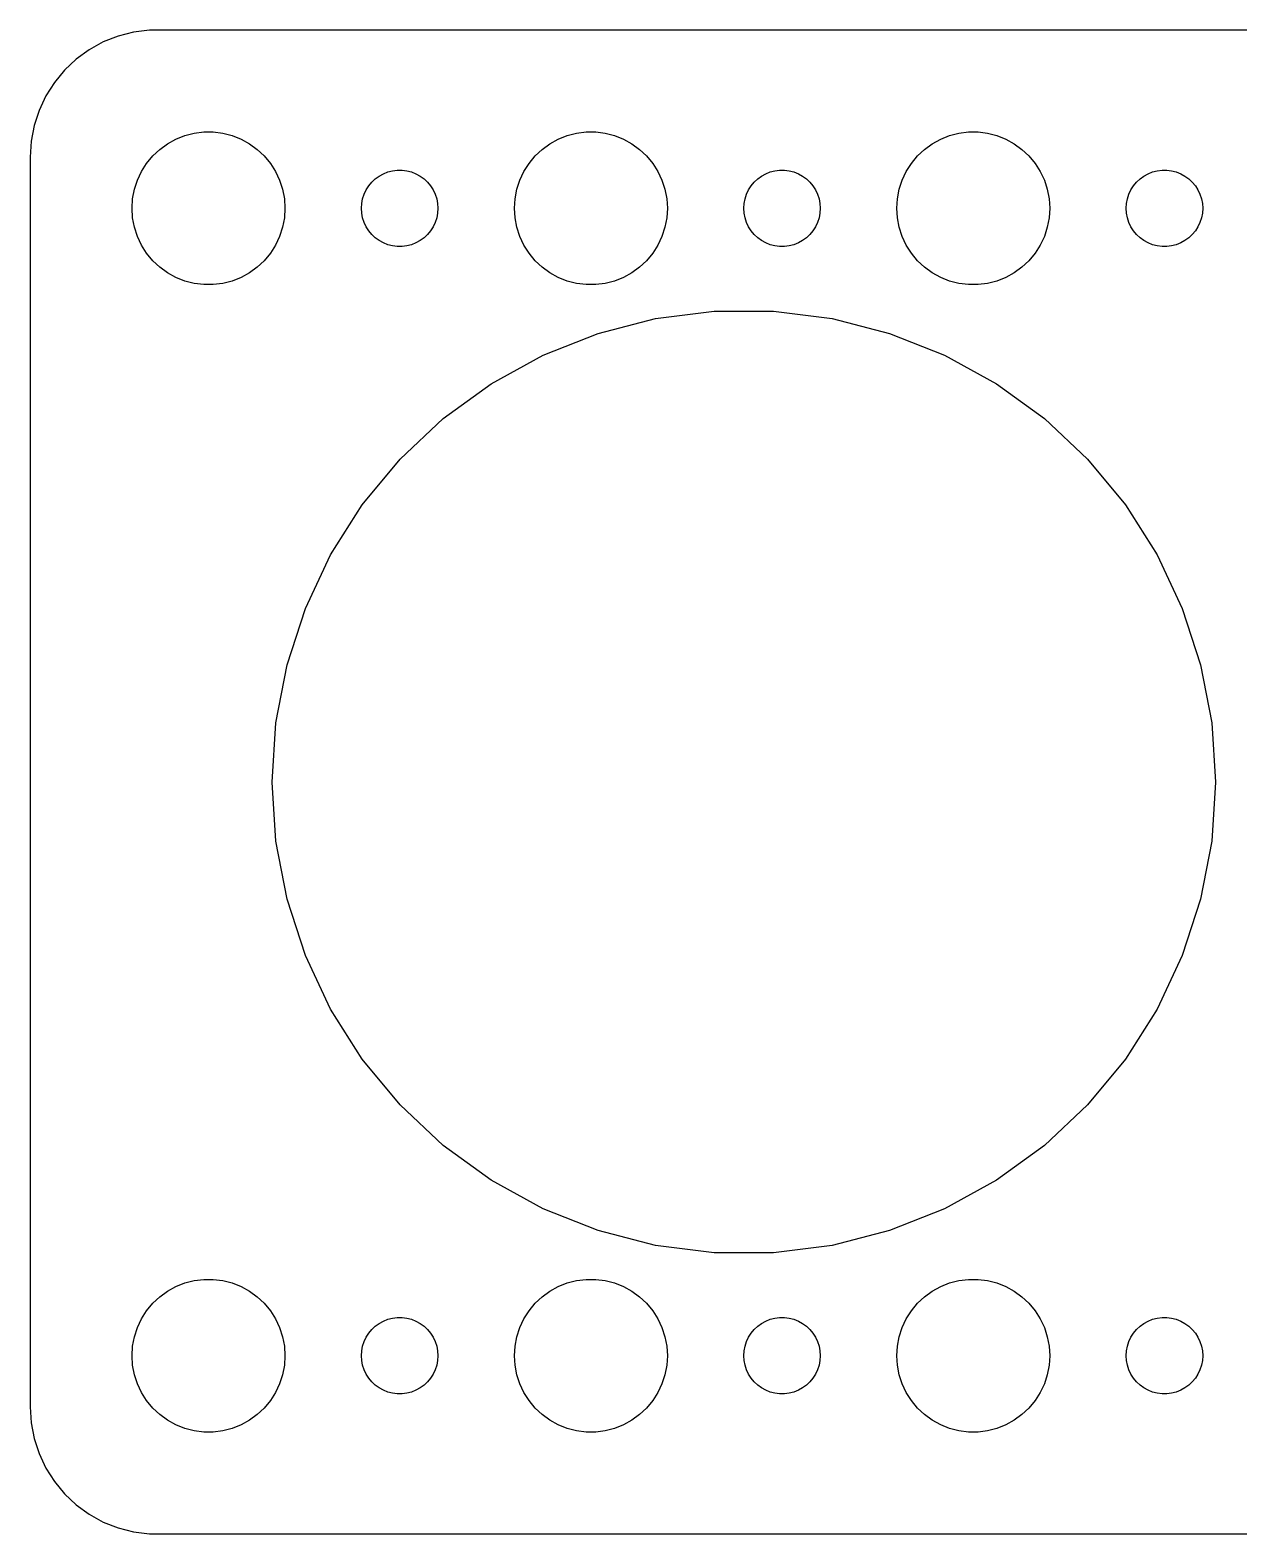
# Model space of a CAD drawing. Header units: metres. Extents: x -112 to 112, y -29 to 29.
# Drawn here: x -112 to -64.6, y -29.5 to 29.5 of the extents above; entities that cross this region are included whole.
import ezdxf

# ---------------------------------------------------------------- set-up
doc = ezdxf.new("R2010")
doc.units = ezdxf.units.M

msp = doc.modelspace()

# ---------------------------------------------------------------- linework, layer by layer
for p, q in [((-107.314, 29.4901), (-107.937, 29.4114)), ((107.314, 29.4901), (-107.314, 29.4901)), ((-109.129, 29.0241), (-109.679, 28.7216)), ((-108.545, 29.2553), (-109.129, 29.0241)), ((-107.937, 29.4114), (-108.545, 29.2553)), ((-110.187, 28.3526), (-110.645, 27.9227)), ((-109.679, 28.7216), (-110.187, 28.3526)), ((-110.645, 27.9227), (-111.045, 27.4389)), ((-111.045, 27.4389), (-111.382, 26.9088)), ((-111.382, 26.9088), (-111.649, 26.3406)), ((-111.649, 26.3406), (-111.843, 25.7434)), ((-111.843, 25.7434), (-111.961, 25.1267)), ((-105.927, 25.3532), (-105.562, 25.4469)), ((-105.562, 25.4469), (-105.188, 25.4941)), ((-105.188, 25.4941), (-104.812, 25.4941)), ((-104.812, 25.4941), (-104.438, 25.4469)), ((-104.438, 25.4469), (-104.073, 25.3532)), ((-90.927, 25.3532), (-90.5621, 25.4469)), ((-90.5621, 25.4469), (-90.1884, 25.4941)), ((-90.1884, 25.4941), (-89.8116, 25.4941)), ((-89.8116, 25.4941), (-89.4379, 25.4469)), ((-89.4379, 25.4469), (-89.073, 25.3532)), ((-75.927, 25.3532), (-75.5621, 25.4469)), ((-75.5621, 25.4469), (-75.1884, 25.4941)), ((-75.1884, 25.4941), (-74.8116, 25.4941)), ((-74.8116, 25.4941), (-74.4379, 25.4469)), ((-74.4379, 25.4469), (-74.073, 25.3532)), ((-111.961, 25.1267), (-112, 24.5)), ((-107.187, 24.5536), (-106.912, 24.8115)), ((-106.912, 24.8115), (-106.607, 25.033)), ((-106.607, 25.033), (-106.277, 25.2145)), ((-106.277, 25.2145), (-105.927, 25.3532)), ((-104.073, 25.3532), (-103.723, 25.2145)), ((-103.723, 25.2145), (-103.393, 25.033)), ((-103.393, 25.033), (-103.088, 24.8115)), ((-103.088, 24.8115), (-102.813, 24.5536)), ((-92.1869, 24.5536), (-91.9123, 24.8115)), ((-91.9123, 24.8115), (-91.6075, 25.033)), ((-91.6075, 25.033), (-91.2773, 25.2145)), ((-91.2773, 25.2145), (-90.927, 25.3532)), ((-89.073, 25.3532), (-88.7227, 25.2145)), ((-88.7227, 25.2145), (-88.3925, 25.033)), ((-88.3925, 25.033), (-88.0877, 24.8115)), ((-88.0877, 24.8115), (-87.8131, 24.5536)), ((-77.1869, 24.5536), (-76.9123, 24.8115)), ((-76.9123, 24.8115), (-76.6075, 25.033)), ((-76.6075, 25.033), (-76.2773, 25.2145)), ((-76.2773, 25.2145), (-75.927, 25.3532)), ((-74.073, 25.3532), (-73.7227, 25.2145)), ((-73.7227, 25.2145), (-73.3925, 25.033)), ((-73.3925, 25.033), (-73.0877, 24.8115)), ((-73.0877, 24.8115), (-72.8131, 24.5536)), ((-112, 24.5), (-112, -24.5)), ((-107.629, 23.9453), (-107.427, 24.2634)), ((-107.427, 24.2634), (-107.187, 24.5536)), ((-102.813, 24.5536), (-102.573, 24.2634)), ((-102.573, 24.2634), (-102.371, 23.9453)), ((-92.6289, 23.9453), (-92.427, 24.2634)), ((-92.427, 24.2634), (-92.1869, 24.5536)), ((-87.8131, 24.5536), (-87.573, 24.2634)), ((-87.573, 24.2634), (-87.3711, 23.9453)), ((-77.6289, 23.9453), (-77.427, 24.2634)), ((-77.427, 24.2634), (-77.1869, 24.5536)), ((-72.8131, 24.5536), (-72.573, 24.2634)), ((-72.573, 24.2634), (-72.3711, 23.9453)), ((-107.906, 23.2461), (-107.789, 23.6044)), ((-107.789, 23.6044), (-107.629, 23.9453)), ((-102.371, 23.9453), (-102.211, 23.6044)), ((-102.211, 23.6044), (-102.094, 23.2461)), ((-98.5934, 23.5268), (-98.4561, 23.6558)), ((-98.4561, 23.6558), (-98.3037, 23.7665)), ((-98.3037, 23.7665), (-98.1387, 23.8572)), ((-98.1387, 23.8572), (-97.9635, 23.9266)), ((-97.9635, 23.9266), (-97.7811, 23.9734)), ((-97.7811, 23.9734), (-97.5942, 23.997)), ((-97.5942, 23.997), (-97.4058, 23.997)), ((-97.4058, 23.997), (-97.2189, 23.9734)), ((-97.2189, 23.9734), (-97.0365, 23.9266)), ((-97.0365, 23.9266), (-96.8613, 23.8572)), ((-96.8613, 23.8572), (-96.6963, 23.7665)), ((-96.6963, 23.7665), (-96.5439, 23.6558)), ((-96.5439, 23.6558), (-96.4065, 23.5268)), ((-92.9057, 23.2461), (-92.7893, 23.6044)), ((-92.7893, 23.6044), (-92.6289, 23.9453)), ((-87.3711, 23.9453), (-87.2107, 23.6044)), ((-87.2107, 23.6044), (-87.0943, 23.2461)), ((-83.5934, 23.5268), (-83.4561, 23.6558)), ((-83.4561, 23.6558), (-83.3037, 23.7665)), ((-83.3037, 23.7665), (-83.1387, 23.8572)), ((-83.1387, 23.8572), (-82.9635, 23.9266)), ((-82.9635, 23.9266), (-82.7811, 23.9734)), ((-82.7811, 23.9734), (-82.5942, 23.997)), ((-82.5942, 23.997), (-82.4058, 23.997)), ((-82.4058, 23.997), (-82.2189, 23.9734)), ((-82.2189, 23.9734), (-82.0365, 23.9266)), ((-82.0365, 23.9266), (-81.8613, 23.8572)), ((-81.8613, 23.8572), (-81.6963, 23.7665)), ((-81.6963, 23.7665), (-81.5439, 23.6558)), ((-81.5439, 23.6558), (-81.4065, 23.5268)), ((-77.9057, 23.2461), (-77.7893, 23.6044)), ((-77.7893, 23.6044), (-77.6289, 23.9453)), ((-72.3711, 23.9453), (-72.2107, 23.6044)), ((-72.2107, 23.6044), (-72.0943, 23.2461)), ((-68.5934, 23.5268), (-68.4561, 23.6558)), ((-68.4561, 23.6558), (-68.3037, 23.7665)), ((-68.3037, 23.7665), (-68.1387, 23.8572)), ((-68.1387, 23.8572), (-67.9635, 23.9266)), ((-67.9635, 23.9266), (-67.7811, 23.9734)), ((-67.7811, 23.9734), (-67.5942, 23.997)), ((-67.5942, 23.997), (-67.4058, 23.997)), ((-67.4058, 23.997), (-67.2189, 23.9734)), ((-67.2189, 23.9734), (-67.0365, 23.9266)), ((-67.0365, 23.9266), (-66.8613, 23.8572)), ((-66.8613, 23.8572), (-66.6963, 23.7665)), ((-66.6963, 23.7665), (-66.5439, 23.6558)), ((-66.5439, 23.6558), (-66.4065, 23.5268)), ((-107.976, 22.876), (-107.906, 23.2461)), ((-102.094, 23.2461), (-102.024, 22.876)), ((-98.9529, 22.873), (-98.8947, 23.0522)), ((-98.8947, 23.0522), (-98.8145, 23.2226)), ((-98.8145, 23.2226), (-98.7135, 23.3817)), ((-98.7135, 23.3817), (-98.5934, 23.5268)), ((-96.4065, 23.5268), (-96.2865, 23.3817)), ((-96.2865, 23.3817), (-96.1855, 23.2226)), ((-96.1855, 23.2226), (-96.1053, 23.0522)), ((-96.1053, 23.0522), (-96.0471, 22.873)), ((-92.9763, 22.876), (-92.9057, 23.2461)), ((-87.0943, 23.2461), (-87.0237, 22.876)), ((-83.9529, 22.873), (-83.8947, 23.0522)), ((-83.8947, 23.0522), (-83.8145, 23.2226)), ((-83.8145, 23.2226), (-83.7135, 23.3817)), ((-83.7135, 23.3817), (-83.5934, 23.5268)), ((-81.4065, 23.5268), (-81.2865, 23.3817)), ((-81.2865, 23.3817), (-81.1855, 23.2226)), ((-81.1855, 23.2226), (-81.1053, 23.0522)), ((-81.1053, 23.0522), (-81.0471, 22.873)), ((-77.9763, 22.876), (-77.9057, 23.2461)), ((-72.0943, 23.2461), (-72.0237, 22.876)), ((-68.9529, 22.873), (-68.8947, 23.0522)), ((-68.8947, 23.0522), (-68.8145, 23.2226)), ((-68.8145, 23.2226), (-68.7135, 23.3817)), ((-68.7135, 23.3817), (-68.5934, 23.5268)), ((-66.4065, 23.5268), (-66.2865, 23.3817)), ((-66.2865, 23.3817), (-66.1855, 23.2226)), ((-66.1855, 23.2226), (-66.1053, 23.0522)), ((-66.1053, 23.0522), (-66.0471, 22.873)), ((-108, 22.5), (-107.976, 22.876)), ((-107.976, 22.124), (-108, 22.5)), ((-102.024, 22.876), (-102, 22.5)), ((-102, 22.5), (-102.024, 22.124)), ((-99, 22.5), (-98.9882, 22.688)), ((-98.9882, 22.312), (-99, 22.5)), ((-98.9882, 22.688), (-98.9529, 22.873)), ((-96.0471, 22.873), (-96.0118, 22.688)), ((-96.0118, 22.688), (-96, 22.5)), ((-96, 22.5), (-96.0118, 22.312)), ((-93, 22.5), (-92.9763, 22.876)), ((-92.9763, 22.124), (-93, 22.5)), ((-87.0237, 22.876), (-87, 22.5)), ((-87, 22.5), (-87.0237, 22.124)), ((-84, 22.5), (-83.9882, 22.688)), ((-83.9882, 22.312), (-84, 22.5)), ((-83.9882, 22.688), (-83.9529, 22.873)), ((-81.0471, 22.873), (-81.0118, 22.688)), ((-81.0118, 22.688), (-81, 22.5)), ((-81, 22.5), (-81.0118, 22.312)), ((-78, 22.5), (-77.9763, 22.876)), ((-77.9763, 22.124), (-78, 22.5)), ((-72.0237, 22.876), (-72, 22.5)), ((-72, 22.5), (-72.0237, 22.124)), ((-69, 22.5), (-68.9882, 22.688)), ((-68.9882, 22.312), (-69, 22.5)), ((-68.9882, 22.688), (-68.9529, 22.873)), ((-66.0471, 22.873), (-66.0118, 22.688)), ((-66.0118, 22.688), (-66, 22.5)), ((-66, 22.5), (-66.0118, 22.312)), ((-107.906, 21.7539), (-107.976, 22.124)), ((-102.024, 22.124), (-102.094, 21.7539)), ((-98.9529, 22.127), (-98.9882, 22.312)), ((-98.8947, 21.9478), (-98.9529, 22.127)), ((-98.8145, 21.7774), (-98.8947, 21.9478)), ((-96.1053, 21.9478), (-96.1855, 21.7774)), ((-96.0471, 22.127), (-96.1053, 21.9478)), ((-96.0118, 22.312), (-96.0471, 22.127)), ((-92.9057, 21.7539), (-92.9763, 22.124)), ((-87.0237, 22.124), (-87.0943, 21.7539)), ((-83.9529, 22.127), (-83.9882, 22.312)), ((-83.8947, 21.9478), (-83.9529, 22.127)), ((-83.8145, 21.7774), (-83.8947, 21.9478)), ((-81.1053, 21.9478), (-81.1855, 21.7774)), ((-81.0471, 22.127), (-81.1053, 21.9478)), ((-81.0118, 22.312), (-81.0471, 22.127)), ((-77.9057, 21.7539), (-77.9763, 22.124)), ((-72.0237, 22.124), (-72.0943, 21.7539)), ((-68.9529, 22.127), (-68.9882, 22.312)), ((-68.8947, 21.9478), (-68.9529, 22.127)), ((-68.8145, 21.7774), (-68.8947, 21.9478)), ((-66.1053, 21.9478), (-66.1855, 21.7774)), ((-66.0471, 22.127), (-66.1053, 21.9478)), ((-66.0118, 22.312), (-66.0471, 22.127)), ((-107.789, 21.3956), (-107.906, 21.7539)), ((-107.629, 21.0547), (-107.789, 21.3956)), ((-102.211, 21.3956), (-102.371, 21.0547)), ((-102.094, 21.7539), (-102.211, 21.3956)), ((-98.7135, 21.6183), (-98.8145, 21.7774)), ((-98.5934, 21.4732), (-98.7135, 21.6183)), ((-98.4561, 21.3442), (-98.5934, 21.4732)), ((-98.3037, 21.2335), (-98.4561, 21.3442)), ((-98.1387, 21.1427), (-98.3037, 21.2335)), ((-96.6963, 21.2335), (-96.8613, 21.1427)), ((-96.5439, 21.3442), (-96.6963, 21.2335)), ((-96.4065, 21.4732), (-96.5439, 21.3442)), ((-96.2865, 21.6183), (-96.4065, 21.4732)), ((-96.1855, 21.7774), (-96.2865, 21.6183)), ((-92.7893, 21.3956), (-92.9057, 21.7539)), ((-92.6289, 21.0547), (-92.7893, 21.3956)), ((-87.2107, 21.3956), (-87.3711, 21.0547)), ((-87.0943, 21.7539), (-87.2107, 21.3956)), ((-83.7135, 21.6183), (-83.8145, 21.7774)), ((-83.5934, 21.4732), (-83.7135, 21.6183)), ((-83.4561, 21.3442), (-83.5934, 21.4732)), ((-83.3037, 21.2335), (-83.4561, 21.3442)), ((-83.1387, 21.1427), (-83.3037, 21.2335)), ((-81.6963, 21.2335), (-81.8613, 21.1427)), ((-81.5439, 21.3442), (-81.6963, 21.2335)), ((-81.4065, 21.4732), (-81.5439, 21.3442)), ((-81.2865, 21.6183), (-81.4065, 21.4732)), ((-81.1855, 21.7774), (-81.2865, 21.6183)), ((-77.7893, 21.3956), (-77.9057, 21.7539)), ((-77.6289, 21.0547), (-77.7893, 21.3956)), ((-72.2107, 21.3956), (-72.3711, 21.0547)), ((-72.0943, 21.7539), (-72.2107, 21.3956)), ((-68.7135, 21.6183), (-68.8145, 21.7774)), ((-68.5934, 21.4732), (-68.7135, 21.6183)), ((-68.4561, 21.3442), (-68.5934, 21.4732)), ((-68.3037, 21.2335), (-68.4561, 21.3442)), ((-68.1387, 21.1427), (-68.3037, 21.2335)), ((-66.6963, 21.2335), (-66.8613, 21.1427)), ((-66.5439, 21.3442), (-66.6963, 21.2335)), ((-66.4065, 21.4732), (-66.5439, 21.3442)), ((-66.2865, 21.6183), (-66.4065, 21.4732)), ((-66.1855, 21.7774), (-66.2865, 21.6183)), ((-107.427, 20.7366), (-107.629, 21.0547)), ((-107.187, 20.4464), (-107.427, 20.7366)), ((-102.573, 20.7366), (-102.813, 20.4464)), ((-102.371, 21.0547), (-102.573, 20.7366)), ((-97.9635, 21.0734), (-98.1387, 21.1427)), ((-97.7811, 21.0266), (-97.9635, 21.0734)), ((-97.5942, 21.003), (-97.7811, 21.0266)), ((-97.4058, 21.003), (-97.5942, 21.003)), ((-97.2189, 21.0266), (-97.4058, 21.003)), ((-97.0365, 21.0734), (-97.2189, 21.0266)), ((-96.8613, 21.1427), (-97.0365, 21.0734)), ((-92.427, 20.7366), (-92.6289, 21.0547)), ((-92.1869, 20.4464), (-92.427, 20.7366)), ((-87.573, 20.7366), (-87.8131, 20.4464)), ((-87.3711, 21.0547), (-87.573, 20.7366)), ((-82.9635, 21.0734), (-83.1387, 21.1427)), ((-82.7811, 21.0266), (-82.9635, 21.0734)), ((-82.5942, 21.003), (-82.7811, 21.0266)), ((-82.4058, 21.003), (-82.5942, 21.003)), ((-82.2189, 21.0266), (-82.4058, 21.003)), ((-82.0365, 21.0734), (-82.2189, 21.0266)), ((-81.8613, 21.1427), (-82.0365, 21.0734)), ((-77.427, 20.7366), (-77.6289, 21.0547)), ((-77.1869, 20.4464), (-77.427, 20.7366)), ((-72.573, 20.7366), (-72.8131, 20.4464)), ((-72.3711, 21.0547), (-72.573, 20.7366)), ((-67.9635, 21.0734), (-68.1387, 21.1427)), ((-67.7811, 21.0266), (-67.9635, 21.0734)), ((-67.5942, 21.003), (-67.7811, 21.0266)), ((-67.4058, 21.003), (-67.5942, 21.003)), ((-67.2189, 21.0266), (-67.4058, 21.003)), ((-67.0365, 21.0734), (-67.2189, 21.0266)), ((-66.8613, 21.1427), (-67.0365, 21.0734)), ((-106.912, 20.1884), (-107.187, 20.4464)), ((-106.607, 19.967), (-106.912, 20.1884)), ((-103.088, 20.1884), (-103.393, 19.967)), ((-102.813, 20.4464), (-103.088, 20.1884)), ((-91.9123, 20.1884), (-92.1869, 20.4464)), ((-91.6075, 19.967), (-91.9123, 20.1884)), ((-88.0877, 20.1884), (-88.3925, 19.967)), ((-87.8131, 20.4464), (-88.0877, 20.1884)), ((-76.9123, 20.1884), (-77.1869, 20.4464)), ((-76.6075, 19.967), (-76.9123, 20.1884)), ((-73.0877, 20.1884), (-73.3925, 19.967)), ((-72.8131, 20.4464), (-73.0877, 20.1884)), ((-106.277, 19.7855), (-106.607, 19.967)), ((-105.927, 19.6468), (-106.277, 19.7855)), ((-105.562, 19.5531), (-105.927, 19.6468)), ((-105.188, 19.5059), (-105.562, 19.5531)), ((-104.812, 19.5059), (-105.188, 19.5059)), ((-104.438, 19.5531), (-104.812, 19.5059)), ((-104.073, 19.6468), (-104.438, 19.5531)), ((-103.723, 19.7855), (-104.073, 19.6468)), ((-103.393, 19.967), (-103.723, 19.7855)), ((-91.2773, 19.7855), (-91.6075, 19.967)), ((-90.927, 19.6468), (-91.2773, 19.7855)), ((-90.5621, 19.5531), (-90.927, 19.6468)), ((-90.1884, 19.5059), (-90.5621, 19.5531)), ((-89.8116, 19.5059), (-90.1884, 19.5059)), ((-89.4379, 19.5531), (-89.8116, 19.5059)), ((-89.073, 19.6468), (-89.4379, 19.5531)), ((-88.7227, 19.7855), (-89.073, 19.6468)), ((-88.3925, 19.967), (-88.7227, 19.7855)), ((-76.2773, 19.7855), (-76.6075, 19.967)), ((-75.927, 19.6468), (-76.2773, 19.7855)), ((-75.5621, 19.5531), (-75.927, 19.6468)), ((-75.1884, 19.5059), (-75.5621, 19.5531)), ((-74.8116, 19.5059), (-75.1884, 19.5059)), ((-74.4379, 19.5531), (-74.8116, 19.5059)), ((-74.073, 19.6468), (-74.4379, 19.5531)), ((-73.7227, 19.7855), (-74.073, 19.6468)), ((-73.3925, 19.967), (-73.7227, 19.7855)), ((-87.4666, 18.1723), (-85.1616, 18.4635)), ((-85.1616, 18.4635), (-82.8384, 18.4635)), ((-82.8384, 18.4635), (-80.5334, 18.1723)), ((-89.7168, 17.5945), (-87.4666, 18.1723)), ((-80.5334, 18.1723), (-78.2832, 17.5945)), ((-91.8769, 16.7393), (-89.7168, 17.5945)), ((-78.2832, 17.5945), (-76.1231, 16.7393)), ((-93.9128, 15.6201), (-91.8769, 16.7393)), ((-76.1231, 16.7393), (-74.0872, 15.6201)), ((-95.7923, 14.2545), (-93.9128, 15.6201)), ((-74.0872, 15.6201), (-72.2077, 14.2545)), ((-97.4859, 12.6641), (-95.7923, 14.2545)), ((-72.2077, 14.2545), (-70.5141, 12.6641)), ((-98.9668, 10.874), (-97.4859, 12.6641)), ((-70.5141, 12.6641), (-69.0332, 10.874)), ((-100.212, 8.91243), (-98.9668, 10.874)), ((-69.0332, 10.874), (-67.7883, 8.91243)), ((-101.201, 6.8103), (-100.212, 8.91243)), ((-67.7883, 8.91243), (-66.7991, 6.8103)), ((-101.919, 4.60075), (-101.201, 6.8103)), ((-66.7991, 6.8103), (-66.0812, 4.60075)), ((-102.354, 2.31866), (-101.919, 4.60075)), ((-66.0812, 4.60075), (-65.6459, 2.31866)), ((-102.5, 0), (-102.354, 2.31866)), ((-65.6459, 2.31866), (-65.5, 0)), ((-102.354, -2.31866), (-102.5, 0)), ((-65.5, 0), (-65.6459, -2.31866)), ((-101.919, -4.60075), (-102.354, -2.31866)), ((-65.6459, -2.31866), (-66.0812, -4.60075)), ((-101.201, -6.8103), (-101.919, -4.60075)), ((-66.0812, -4.60075), (-66.7991, -6.8103)), ((-100.212, -8.91243), (-101.201, -6.8103)), ((-66.7991, -6.8103), (-67.7883, -8.91243)), ((-98.9668, -10.874), (-100.212, -8.91243)), ((-67.7883, -8.91243), (-69.0332, -10.874)), ((-97.4859, -12.6641), (-98.9668, -10.874)), ((-69.0332, -10.874), (-70.5141, -12.6641)), ((-95.7923, -14.2545), (-97.4859, -12.6641)), ((-70.5141, -12.6641), (-72.2077, -14.2545)), ((-93.9128, -15.6201), (-95.7923, -14.2545)), ((-72.2077, -14.2545), (-74.0872, -15.6201)), ((-91.8769, -16.7393), (-93.9128, -15.6201)), ((-74.0872, -15.6201), (-76.1231, -16.7393)), ((-89.7168, -17.5945), (-91.8769, -16.7393)), ((-76.1231, -16.7393), (-78.2832, -17.5945)), ((-87.4666, -18.1723), (-89.7168, -17.5945)), ((-78.2832, -17.5945), (-80.5334, -18.1723)), ((-85.1616, -18.4635), (-87.4666, -18.1723)), ((-80.5334, -18.1723), (-82.8384, -18.4635)), ((-82.8384, -18.4635), (-85.1616, -18.4635)), ((-106.912, -20.1884), (-106.607, -19.967)), ((-106.607, -19.967), (-106.277, -19.7855)), ((-106.277, -19.7855), (-105.927, -19.6468)), ((-105.927, -19.6468), (-105.562, -19.5531)), ((-105.562, -19.5531), (-105.188, -19.5059)), ((-105.188, -19.5059), (-104.812, -19.5059)), ((-104.812, -19.5059), (-104.438, -19.5531)), ((-104.438, -19.5531), (-104.073, -19.6468)), ((-104.073, -19.6468), (-103.723, -19.7855)), ((-103.723, -19.7855), (-103.393, -19.967)), ((-103.393, -19.967), (-103.088, -20.1884)), ((-91.9123, -20.1884), (-91.6075, -19.967)), ((-91.6075, -19.967), (-91.2773, -19.7855)), ((-91.2773, -19.7855), (-90.927, -19.6468)), ((-90.927, -19.6468), (-90.5621, -19.5531)), ((-90.5621, -19.5531), (-90.1884, -19.5059)), ((-90.1884, -19.5059), (-89.8116, -19.5059)), ((-89.8116, -19.5059), (-89.4379, -19.5531)), ((-89.4379, -19.5531), (-89.073, -19.6468)), ((-89.073, -19.6468), (-88.7227, -19.7855)), ((-88.7227, -19.7855), (-88.3925, -19.967)), ((-88.3925, -19.967), (-88.0877, -20.1884)), ((-76.9123, -20.1884), (-76.6075, -19.967)), ((-76.6075, -19.967), (-76.2773, -19.7855)), ((-76.2773, -19.7855), (-75.927, -19.6468)), ((-75.927, -19.6468), (-75.5621, -19.5531)), ((-75.5621, -19.5531), (-75.1884, -19.5059)), ((-75.1884, -19.5059), (-74.8116, -19.5059)), ((-74.8116, -19.5059), (-74.4379, -19.5531)), ((-74.4379, -19.5531), (-74.073, -19.6468)), ((-74.073, -19.6468), (-73.7227, -19.7855)), ((-73.7227, -19.7855), (-73.3925, -19.967)), ((-73.3925, -19.967), (-73.0877, -20.1884)), ((-107.427, -20.7366), (-107.187, -20.4464)), ((-107.187, -20.4464), (-106.912, -20.1884)), ((-103.088, -20.1884), (-102.813, -20.4464)), ((-102.813, -20.4464), (-102.573, -20.7366)), ((-92.427, -20.7366), (-92.1869, -20.4464)), ((-92.1869, -20.4464), (-91.9123, -20.1884)), ((-88.0877, -20.1884), (-87.8131, -20.4464)), ((-87.8131, -20.4464), (-87.573, -20.7366)), ((-77.427, -20.7366), (-77.1869, -20.4464)), ((-77.1869, -20.4464), (-76.9123, -20.1884)), ((-73.0877, -20.1884), (-72.8131, -20.4464)), ((-72.8131, -20.4464), (-72.573, -20.7366)), ((-107.789, -21.3956), (-107.629, -21.0547)), ((-107.629, -21.0547), (-107.427, -20.7366)), ((-102.573, -20.7366), (-102.371, -21.0547)), ((-102.371, -21.0547), (-102.211, -21.3956)), ((-98.3037, -21.2335), (-98.1387, -21.1427)), ((-98.1387, -21.1427), (-97.9635, -21.0734)), ((-97.9635, -21.0734), (-97.7811, -21.0266)), ((-97.7811, -21.0266), (-97.5942, -21.003)), ((-97.5942, -21.003), (-97.4058, -21.003)), ((-97.4058, -21.003), (-97.2189, -21.0266)), ((-97.2189, -21.0266), (-97.0365, -21.0734)), ((-97.0365, -21.0734), (-96.8613, -21.1427)), ((-96.8613, -21.1427), (-96.6963, -21.2335)), ((-92.7893, -21.3956), (-92.6289, -21.0547)), ((-92.6289, -21.0547), (-92.427, -20.7366)), ((-87.573, -20.7366), (-87.3711, -21.0547)), ((-87.3711, -21.0547), (-87.2107, -21.3956)), ((-83.3037, -21.2335), (-83.1387, -21.1427)), ((-83.1387, -21.1427), (-82.9635, -21.0734)), ((-82.9635, -21.0734), (-82.7811, -21.0266)), ((-82.7811, -21.0266), (-82.5942, -21.003)), ((-82.5942, -21.003), (-82.4058, -21.003)), ((-82.4058, -21.003), (-82.2189, -21.0266)), ((-82.2189, -21.0266), (-82.0365, -21.0734)), ((-82.0365, -21.0734), (-81.8613, -21.1427)), ((-81.8613, -21.1427), (-81.6963, -21.2335)), ((-77.7893, -21.3956), (-77.6289, -21.0547)), ((-77.6289, -21.0547), (-77.427, -20.7366)), ((-72.573, -20.7366), (-72.3711, -21.0547)), ((-72.3711, -21.0547), (-72.2107, -21.3956)), ((-68.3037, -21.2335), (-68.1387, -21.1427)), ((-68.1387, -21.1427), (-67.9635, -21.0734)), ((-67.9635, -21.0734), (-67.7811, -21.0266)), ((-67.7811, -21.0266), (-67.5942, -21.003)), ((-67.5942, -21.003), (-67.4058, -21.003)), ((-67.4058, -21.003), (-67.2189, -21.0266)), ((-67.2189, -21.0266), (-67.0365, -21.0734)), ((-67.0365, -21.0734), (-66.8613, -21.1427)), ((-66.8613, -21.1427), (-66.6963, -21.2335)), ((-107.976, -22.124), (-107.906, -21.7539)), ((-107.906, -21.7539), (-107.789, -21.3956)), ((-102.211, -21.3956), (-102.094, -21.7539)), ((-102.094, -21.7539), (-102.024, -22.124)), ((-98.8947, -21.9478), (-98.8145, -21.7774)), ((-98.8145, -21.7774), (-98.7135, -21.6183)), ((-98.7135, -21.6183), (-98.5934, -21.4732)), ((-98.5934, -21.4732), (-98.4561, -21.3442)), ((-98.4561, -21.3442), (-98.3037, -21.2335)), ((-96.6963, -21.2335), (-96.5439, -21.3442)), ((-96.5439, -21.3442), (-96.4065, -21.4732)), ((-96.4065, -21.4732), (-96.2865, -21.6183)), ((-96.2865, -21.6183), (-96.1855, -21.7774)), ((-96.1855, -21.7774), (-96.1053, -21.9478)), ((-92.9763, -22.124), (-92.9057, -21.7539)), ((-92.9057, -21.7539), (-92.7893, -21.3956)), ((-87.2107, -21.3956), (-87.0943, -21.7539)), ((-87.0943, -21.7539), (-87.0237, -22.124)), ((-83.8947, -21.9478), (-83.8145, -21.7774)), ((-83.8145, -21.7774), (-83.7135, -21.6183)), ((-83.7135, -21.6183), (-83.5934, -21.4732)), ((-83.5934, -21.4732), (-83.4561, -21.3442)), ((-83.4561, -21.3442), (-83.3037, -21.2335)), ((-81.6963, -21.2335), (-81.5439, -21.3442)), ((-81.5439, -21.3442), (-81.4065, -21.4732)), ((-81.4065, -21.4732), (-81.2865, -21.6183)), ((-81.2865, -21.6183), (-81.1855, -21.7774)), ((-81.1855, -21.7774), (-81.1053, -21.9478)), ((-77.9763, -22.124), (-77.9057, -21.7539)), ((-77.9057, -21.7539), (-77.7893, -21.3956)), ((-72.2107, -21.3956), (-72.0943, -21.7539)), ((-72.0943, -21.7539), (-72.0237, -22.124)), ((-68.8947, -21.9478), (-68.8145, -21.7774)), ((-68.8145, -21.7774), (-68.7135, -21.6183)), ((-68.7135, -21.6183), (-68.5934, -21.4732)), ((-68.5934, -21.4732), (-68.4561, -21.3442)), ((-68.4561, -21.3442), (-68.3037, -21.2335)), ((-66.6963, -21.2335), (-66.5439, -21.3442)), ((-66.5439, -21.3442), (-66.4065, -21.4732)), ((-66.4065, -21.4732), (-66.2865, -21.6183)), ((-66.2865, -21.6183), (-66.1855, -21.7774)), ((-66.1855, -21.7774), (-66.1053, -21.9478)), ((-108, -22.5), (-107.976, -22.124)), ((-102.024, -22.124), (-102, -22.5)), ((-99, -22.5), (-98.9882, -22.312)), ((-98.9882, -22.312), (-98.9529, -22.127)), ((-98.9529, -22.127), (-98.8947, -21.9478)), ((-96.1053, -21.9478), (-96.0471, -22.127)), ((-96.0471, -22.127), (-96.0118, -22.312)), ((-96.0118, -22.312), (-96, -22.5)), ((-93, -22.5), (-92.9763, -22.124)), ((-87.0237, -22.124), (-87, -22.5)), ((-84, -22.5), (-83.9882, -22.312)), ((-83.9882, -22.312), (-83.9529, -22.127)), ((-83.9529, -22.127), (-83.8947, -21.9478)), ((-81.1053, -21.9478), (-81.0471, -22.127)), ((-81.0471, -22.127), (-81.0118, -22.312)), ((-81.0118, -22.312), (-81, -22.5)), ((-78, -22.5), (-77.9763, -22.124)), ((-72.0237, -22.124), (-72, -22.5)), ((-69, -22.5), (-68.9882, -22.312)), ((-68.9882, -22.312), (-68.9529, -22.127)), ((-68.9529, -22.127), (-68.8947, -21.9478)), ((-66.1053, -21.9478), (-66.0471, -22.127)), ((-66.0471, -22.127), (-66.0118, -22.312)), ((-66.0118, -22.312), (-66, -22.5)), ((-107.976, -22.876), (-108, -22.5)), ((-107.906, -23.2461), (-107.976, -22.876)), ((-102.024, -22.876), (-102.094, -23.2461)), ((-102, -22.5), (-102.024, -22.876)), ((-98.9882, -22.688), (-99, -22.5)), ((-98.9529, -22.873), (-98.9882, -22.688)), ((-98.8947, -23.0522), (-98.9529, -22.873)), ((-96.0471, -22.873), (-96.1053, -23.0522)), ((-96.0118, -22.688), (-96.0471, -22.873)), ((-96, -22.5), (-96.0118, -22.688)), ((-92.9763, -22.876), (-93, -22.5)), ((-92.9057, -23.2461), (-92.9763, -22.876)), ((-87.0237, -22.876), (-87.0943, -23.2461)), ((-87, -22.5), (-87.0237, -22.876)), ((-83.9882, -22.688), (-84, -22.5)), ((-83.9529, -22.873), (-83.9882, -22.688)), ((-83.8947, -23.0522), (-83.9529, -22.873)), ((-81.0471, -22.873), (-81.1053, -23.0522)), ((-81.0118, -22.688), (-81.0471, -22.873)), ((-81, -22.5), (-81.0118, -22.688)), ((-77.9763, -22.876), (-78, -22.5)), ((-77.9057, -23.2461), (-77.9763, -22.876)), ((-72.0237, -22.876), (-72.0943, -23.2461)), ((-72, -22.5), (-72.0237, -22.876)), ((-68.9882, -22.688), (-69, -22.5)), ((-68.9529, -22.873), (-68.9882, -22.688)), ((-68.8947, -23.0522), (-68.9529, -22.873)), ((-66.0471, -22.873), (-66.1053, -23.0522)), ((-66.0118, -22.688), (-66.0471, -22.873)), ((-66, -22.5), (-66.0118, -22.688)), ((-107.789, -23.6044), (-107.906, -23.2461)), ((-102.094, -23.2461), (-102.211, -23.6044)), ((-98.8145, -23.2226), (-98.8947, -23.0522)), ((-98.7135, -23.3817), (-98.8145, -23.2226)), ((-98.5934, -23.5268), (-98.7135, -23.3817)), ((-98.4561, -23.6558), (-98.5934, -23.5268)), ((-96.4065, -23.5268), (-96.5439, -23.6558)), ((-96.2865, -23.3817), (-96.4065, -23.5268)), ((-96.1855, -23.2226), (-96.2865, -23.3817)), ((-96.1053, -23.0522), (-96.1855, -23.2226)), ((-92.7893, -23.6044), (-92.9057, -23.2461)), ((-87.0943, -23.2461), (-87.2107, -23.6044)), ((-83.8145, -23.2226), (-83.8947, -23.0522)), ((-83.7135, -23.3817), (-83.8145, -23.2226)), ((-83.5934, -23.5268), (-83.7135, -23.3817)), ((-83.4561, -23.6558), (-83.5934, -23.5268)), ((-81.4065, -23.5268), (-81.5439, -23.6558)), ((-81.2865, -23.3817), (-81.4065, -23.5268)), ((-81.1855, -23.2226), (-81.2865, -23.3817)), ((-81.1053, -23.0522), (-81.1855, -23.2226)), ((-77.7893, -23.6044), (-77.9057, -23.2461)), ((-72.0943, -23.2461), (-72.2107, -23.6044)), ((-68.8145, -23.2226), (-68.8947, -23.0522)), ((-68.7135, -23.3817), (-68.8145, -23.2226)), ((-68.5934, -23.5268), (-68.7135, -23.3817)), ((-68.4561, -23.6558), (-68.5934, -23.5268)), ((-66.4065, -23.5268), (-66.5439, -23.6558)), ((-66.2865, -23.3817), (-66.4065, -23.5268)), ((-66.1855, -23.2226), (-66.2865, -23.3817)), ((-66.1053, -23.0522), (-66.1855, -23.2226)), ((-107.629, -23.9453), (-107.789, -23.6044)), ((-107.427, -24.2634), (-107.629, -23.9453)), ((-102.371, -23.9453), (-102.573, -24.2634)), ((-102.211, -23.6044), (-102.371, -23.9453)), ((-98.3037, -23.7665), (-98.4561, -23.6558)), ((-98.1387, -23.8572), (-98.3037, -23.7665)), ((-97.9635, -23.9266), (-98.1387, -23.8572)), ((-97.7811, -23.9734), (-97.9635, -23.9266)), ((-97.5942, -23.997), (-97.7811, -23.9734)), ((-97.4058, -23.997), (-97.5942, -23.997)), ((-97.2189, -23.9734), (-97.4058, -23.997)), ((-97.0365, -23.9266), (-97.2189, -23.9734)), ((-96.8613, -23.8572), (-97.0365, -23.9266)), ((-96.6963, -23.7665), (-96.8613, -23.8572)), ((-96.5439, -23.6558), (-96.6963, -23.7665)), ((-92.6289, -23.9453), (-92.7893, -23.6044)), ((-92.427, -24.2634), (-92.6289, -23.9453)), ((-87.3711, -23.9453), (-87.573, -24.2634)), ((-87.2107, -23.6044), (-87.3711, -23.9453)), ((-83.3037, -23.7665), (-83.4561, -23.6558)), ((-83.1387, -23.8572), (-83.3037, -23.7665)), ((-82.9635, -23.9266), (-83.1387, -23.8572)), ((-82.7811, -23.9734), (-82.9635, -23.9266)), ((-82.5942, -23.997), (-82.7811, -23.9734)), ((-82.4058, -23.997), (-82.5942, -23.997)), ((-82.2189, -23.9734), (-82.4058, -23.997)), ((-82.0365, -23.9266), (-82.2189, -23.9734)), ((-81.8613, -23.8572), (-82.0365, -23.9266)), ((-81.6963, -23.7665), (-81.8613, -23.8572)), ((-81.5439, -23.6558), (-81.6963, -23.7665)), ((-77.6289, -23.9453), (-77.7893, -23.6044)), ((-77.427, -24.2634), (-77.6289, -23.9453)), ((-72.3711, -23.9453), (-72.573, -24.2634)), ((-72.2107, -23.6044), (-72.3711, -23.9453)), ((-68.3037, -23.7665), (-68.4561, -23.6558)), ((-68.1387, -23.8572), (-68.3037, -23.7665)), ((-67.9635, -23.9266), (-68.1387, -23.8572)), ((-67.7811, -23.9734), (-67.9635, -23.9266)), ((-67.5942, -23.997), (-67.7811, -23.9734)), ((-67.4058, -23.997), (-67.5942, -23.997)), ((-67.2189, -23.9734), (-67.4058, -23.997)), ((-67.0365, -23.9266), (-67.2189, -23.9734)), ((-66.8613, -23.8572), (-67.0365, -23.9266)), ((-66.6963, -23.7665), (-66.8613, -23.8572)), ((-66.5439, -23.6558), (-66.6963, -23.7665)), ((-112, -24.5), (-111.961, -25.1267)), ((-107.187, -24.5536), (-107.427, -24.2634)), ((-106.912, -24.8115), (-107.187, -24.5536)), ((-102.813, -24.5536), (-103.088, -24.8115)), ((-102.573, -24.2634), (-102.813, -24.5536)), ((-92.1869, -24.5536), (-92.427, -24.2634)), ((-91.9123, -24.8115), (-92.1869, -24.5536)), ((-87.8131, -24.5536), (-88.0877, -24.8115)), ((-87.573, -24.2634), (-87.8131, -24.5536)), ((-77.1869, -24.5536), (-77.427, -24.2634)), ((-76.9123, -24.8115), (-77.1869, -24.5536)), ((-72.8131, -24.5536), (-73.0877, -24.8115)), ((-72.573, -24.2634), (-72.8131, -24.5536)), ((-111.961, -25.1267), (-111.843, -25.7434)), ((-106.607, -25.033), (-106.912, -24.8115)), ((-106.277, -25.2145), (-106.607, -25.033)), ((-105.927, -25.3532), (-106.277, -25.2145)), ((-105.562, -25.4469), (-105.927, -25.3532)), ((-104.073, -25.3532), (-104.438, -25.4469)), ((-103.723, -25.2145), (-104.073, -25.3532)), ((-103.393, -25.033), (-103.723, -25.2145)), ((-103.088, -24.8115), (-103.393, -25.033)), ((-91.6075, -25.033), (-91.9123, -24.8115)), ((-91.2773, -25.2145), (-91.6075, -25.033)), ((-90.927, -25.3532), (-91.2773, -25.2145)), ((-90.5621, -25.4469), (-90.927, -25.3532)), ((-89.073, -25.3532), (-89.4379, -25.4469)), ((-88.7227, -25.2145), (-89.073, -25.3532)), ((-88.3925, -25.033), (-88.7227, -25.2145)), ((-88.0877, -24.8115), (-88.3925, -25.033)), ((-76.6075, -25.033), (-76.9123, -24.8115)), ((-76.2773, -25.2145), (-76.6075, -25.033)), ((-75.927, -25.3532), (-76.2773, -25.2145)), ((-75.5621, -25.4469), (-75.927, -25.3532)), ((-74.073, -25.3532), (-74.4379, -25.4469)), ((-73.7227, -25.2145), (-74.073, -25.3532)), ((-73.3925, -25.033), (-73.7227, -25.2145)), ((-73.0877, -24.8115), (-73.3925, -25.033)), ((-111.843, -25.7434), (-111.649, -26.3406)), ((-105.188, -25.4941), (-105.562, -25.4469)), ((-104.812, -25.4941), (-105.188, -25.4941)), ((-104.438, -25.4469), (-104.812, -25.4941)), ((-90.1884, -25.4941), (-90.5621, -25.4469)), ((-89.8116, -25.4941), (-90.1884, -25.4941)), ((-89.4379, -25.4469), (-89.8116, -25.4941)), ((-75.1884, -25.4941), (-75.5621, -25.4469)), ((-74.8116, -25.4941), (-75.1884, -25.4941)), ((-74.4379, -25.4469), (-74.8116, -25.4941)), ((-111.649, -26.3406), (-111.382, -26.9088)), ((-111.382, -26.9088), (-111.045, -27.4389)), ((-111.045, -27.4389), (-110.645, -27.9227)), ((-110.645, -27.9227), (-110.187, -28.3526)), ((-110.187, -28.3526), (-109.679, -28.7216)), ((-109.679, -28.7216), (-109.129, -29.0241)), ((-109.129, -29.0241), (-108.545, -29.2553)), ((-108.545, -29.2553), (-107.937, -29.4114)), ((-107.937, -29.4114), (-107.314, -29.4901)), ((-107.314, -29.4901), (107.314, -29.4901))]:
    msp.add_line(p, q)

doc.saveas('drawing.dxf')
